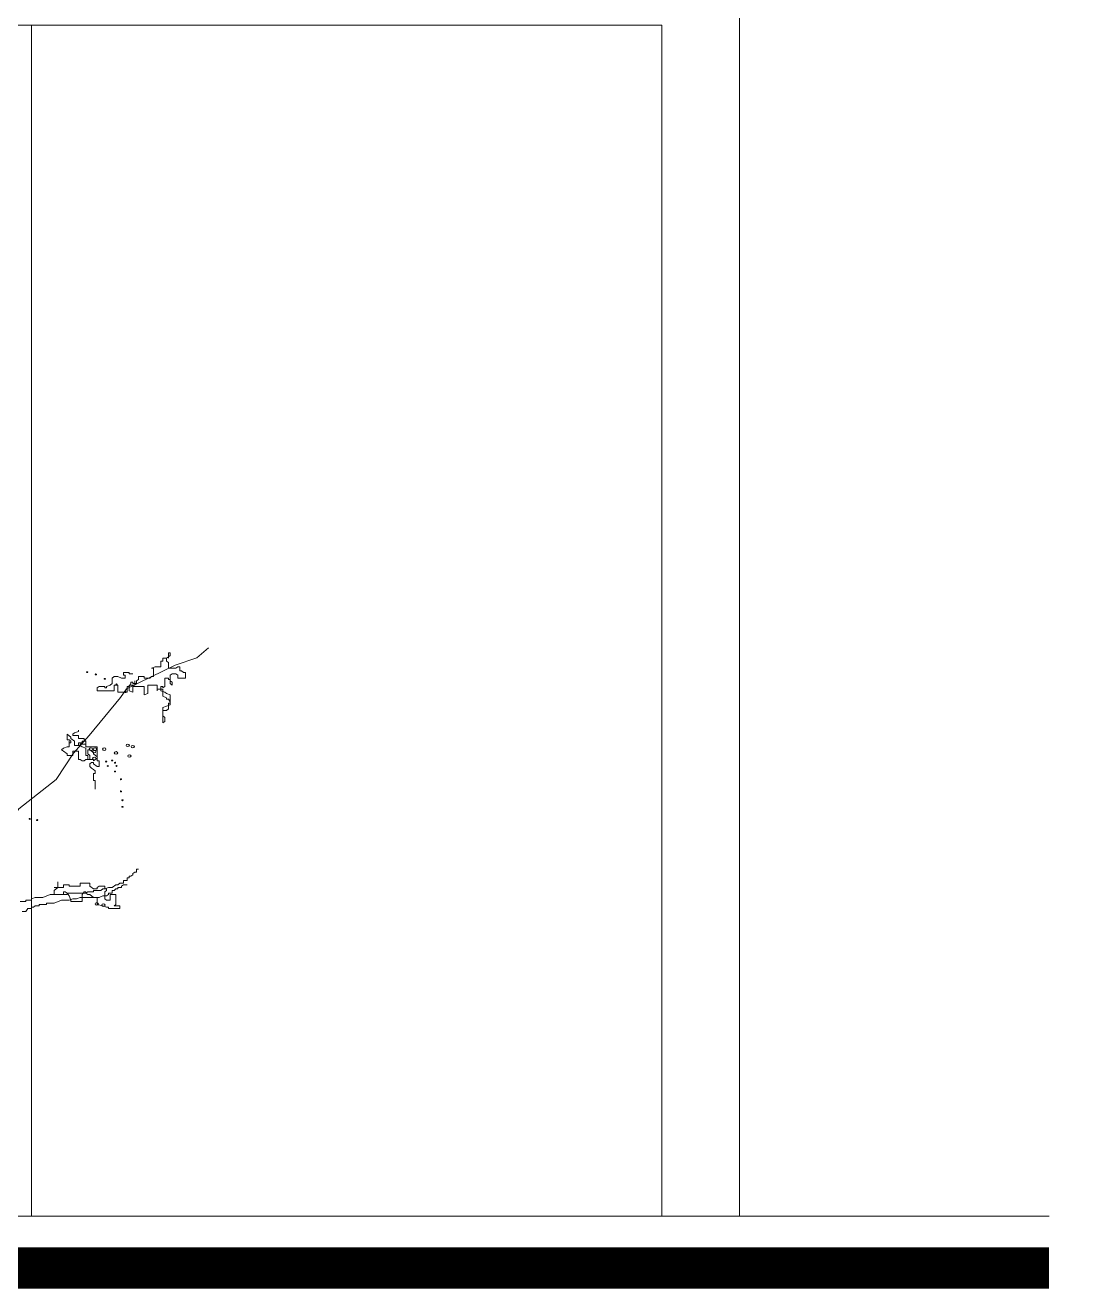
# Model space of a CAD drawing. Header units: millimetres. Extents: x 219.2 to 298.5, y 137.8 to 166.3.
# Drawn here: x 289.584 to 291.601, y 143.821 to 146.261 of the extents above; entities that cross this region are included whole.
import ezdxf

# ---------------------------------------------------------------- set-up
doc = ezdxf.new("R2010")
doc.units = ezdxf.units.MM
doc.layers.add('fach00', color=33, linetype='Continuous', lineweight=0)
doc.layers.add('fach20', color=160, linetype='Continuous', lineweight=20)

# ---------------------------------------------------------------- blocks, each defined once
blk = doc.blocks.new('Arbaplci')
for points in [[(0.2847, 1.0786), (0.2808, 1.1512), (0.2552, 1.2434), (0.2655, 1.3509), (0.3013, 1.4225), (0.3986, 1.5249), (0.4447, 1.617), (0.4857, 1.6785), (0.5677, 1.8116), (0.583, 1.8423), (0.7111, 1.9242), (0.7674, 1.9498), (0.7981, 1.9856)], [(0.6931, 1.9486), (0.6931, 1.9682), (0.698, 1.9682), (0.698, 1.9584), (0.6931, 1.9535), (0.6882, 1.9486), (0.6882, 1.9388), (0.6931, 1.9339), (0.6931, 1.9142), (0.7128, 1.9142), (0.7177, 1.9191), (0.7226, 1.9191), (0.7226, 1.9044), (0.7275, 1.9044), (0.7324, 1.8995), (0.7374, 1.8995), (0.7374, 1.8798), (0.7177, 1.8798), (0.7177, 1.8897), (0.7128, 1.8946), (0.703, 1.8946), (0.698, 1.8897), (0.698, 1.87), (0.703, 1.8651), (0.703, 1.8553), (0.698, 1.8602), (0.698, 1.8749), (0.6931, 1.8749), (0.6931, 1.8798), (0.6833, 1.8798), (0.6833, 1.8504), (0.6784, 1.8455), (0.6784, 1.8504), (0.6735, 1.8504), (0.6735, 1.8356), (0.6833, 1.8307), (0.6882, 1.8258), (0.698, 1.8209), (0.698, 1.7914), (0.6931, 1.7914), (0.6931, 1.7718), (0.6882, 1.7669), (0.6784, 1.7669), (0.6784, 1.7227), (0.6833, 1.7276), (0.6833, 1.7423), (0.6784, 1.7472), (0.6784, 1.7767), (0.6882, 1.7816), (0.698, 1.7865), (0.698, 1.7963), (0.6931, 1.8062), (0.6882, 1.8062), (0.6882, 1.8111), (0.6784, 1.816), (0.6784, 1.8406), (0.6637, 1.8406), (0.6637, 1.8356), (0.6637, 1.8553), (0.6391, 1.8553), (0.6391, 1.8258), (0.6293, 1.8209), (0.6293, 1.8504), (0.5998, 1.8504), (0.5998, 1.8307), (0.5899, 1.8356), (0.5899, 1.8504), (0.5949, 1.8602), (0.5949, 1.8651), (0.5998, 1.8651), (0.5998, 1.8602), (0.6096, 1.8602), (0.6096, 1.87), (0.6145, 1.8749), (0.6145, 1.8848), (0.6293, 1.8848), (0.6293, 1.8798), (0.644, 1.8798), (0.6489, 1.8848), (0.6538, 1.8848), (0.6538, 1.9142), (0.6489, 1.9142), (0.6587, 1.9191), (0.6735, 1.9191), (0.6735, 1.9388), (0.6784, 1.9388), (0.6784, 1.9486), (0.6882, 1.9486)], [(0.5998, 1.8946), (0.5899, 1.8946), (0.5899, 1.8995), (0.5752, 1.8995), (0.5752, 1.8897), (0.5801, 1.8897), (0.5801, 1.8798), (0.5703, 1.8798), (0.5605, 1.8848), (0.5506, 1.8848), (0.5457, 1.8798), (0.5457, 1.8602), (0.5408, 1.8553), (0.531, 1.8504), (0.531, 1.8455), (0.5261, 1.8455), (0.5261, 1.8504), (0.5113, 1.8504), (0.5064, 1.8455), (0.5064, 1.8356), (0.5506, 1.8356), (0.5506, 1.8553), (0.5605, 1.8553), (0.5605, 1.8307), (0.585, 1.8307), (0.585, 1.8504), (0.5899, 1.8504), (0.5899, 1.8553), (0.6047, 1.8553), (0.6047, 1.87)], [(0.4573, 1.6981), (0.4573, 1.6932), (0.4474, 1.6883), (0.4425, 1.6834), (0.4425, 1.6785), (0.4573, 1.6785), (0.4573, 1.6687), (0.472, 1.6687), (0.472, 1.6637), (0.4769, 1.6588), (0.4769, 1.649), (0.4671, 1.649), (0.4671, 1.6539), (0.4573, 1.6539), (0.4573, 1.6441), (0.4622, 1.6441), (0.4671, 1.6392), (0.4769, 1.6343), (0.4769, 1.6097), (0.4818, 1.6097), (0.4818, 1.595), (0.4868, 1.595), (0.4769, 1.595), (0.472, 1.5901), (0.4671, 1.5901), (0.4622, 1.595), (0.4573, 1.595), (0.4573, 1.6245), (0.4425, 1.6245), (0.4425, 1.6097), (0.4278, 1.6097), (0.4278, 1.6146), (0.418, 1.6245), (0.413, 1.6294), (0.418, 1.6343), (0.4278, 1.6392), (0.4327, 1.6392), (0.4327, 1.6588), (0.4327, 1.6539), (0.4376, 1.6539), (0.4376, 1.6588), (0.4327, 1.6637), (0.4278, 1.6637), (0.4278, 1.6834), (0.4376, 1.6736), (0.4376, 1.6687), (0.4474, 1.6588), (0.4474, 1.6441), (0.4622, 1.6441), (0.4622, 1.649), (0.4671, 1.6539), (0.4671, 1.6588), (0.4769, 1.6588), (0.4769, 1.6392), (0.5064, 1.6392), (0.5064, 1.6048), (0.4966, 1.6146), (0.4966, 1.6195), (0.4917, 1.6245), (0.4868, 1.6294), (0.4818, 1.6294), (0.4818, 1.6146), (0.4868, 1.6097), (0.4868, 1.595), (0.4966, 1.595), (0.4966, 1.5901), (0.5064, 1.5999), (0.5064, 1.6097), (0.5064, 1.5901), (0.5113, 1.5901), (0.5113, 1.5704), (0.5064, 1.5704), (0.4966, 1.5803), (0.4966, 1.5852), (0.4917, 1.5852), (0.4868, 1.5803), (0.4868, 1.5704), (0.4917, 1.5655), (0.4966, 1.5606), (0.5015, 1.5557), (0.5015, 1.5459), (0.4966, 1.5459), (0.4966, 1.5213), (0.5015, 1.5213), (0.5015, 1.4918)], [(0.3049, 1.0989), (0.3197, 1.0989), (0.3197, 1.1039), (0.3344, 1.1039), (0.3344, 1.1088), (0.3443, 1.1137), (0.3639, 1.1137), (0.3836, 1.1235), (0.4278, 1.1235), (0.4278, 1.1284), (0.4769, 1.1284), (0.4818, 1.1333), (0.4966, 1.1333), (0.4966, 1.1382), (0.5162, 1.1382), (0.5212, 1.1431), (0.5261, 1.1431), (0.5359, 1.1481), (0.5457, 1.1481), (0.5555, 1.1579), (0.5605, 1.1579), (0.5654, 1.1628), (0.5752, 1.1628), (0.5752, 1.1726), (0.585, 1.1726), (0.585, 1.1824), (0.5899, 1.1824), (0.5899, 1.1873), (0.5949, 1.1873), (0.5998, 1.1923), (0.5998, 1.1972), (0.6047, 1.2021), (0.6096, 1.2021), (0.6096, 1.2119), (0.6145, 1.2119)], [(0.4032, 1.1677), (0.4032, 1.1481), (0.3934, 1.1382), (0.3934, 1.1235), (0.418, 1.1235), (0.418, 1.1333), (0.4229, 1.1333), (0.4278, 1.1284), (0.4327, 1.1186), (0.4376, 1.1039), (0.4376, 1.0989), (0.4671, 1.0989), (0.4671, 1.1235), (0.472, 1.1333), (0.4769, 1.1333), (0.4769, 1.1284), (0.4818, 1.1235), (0.4868, 1.1235), (0.4966, 1.1137), (0.5064, 1.1137), (0.5064, 1.0891), (0.5212, 1.0842), (0.531, 1.0793), (0.5359, 1.0793), (0.5359, 1.0744), (0.5654, 1.0744), (0.5654, 1.0842), (0.5506, 1.0842), (0.5555, 1.0891), (0.5555, 1.1235), (0.5408, 1.1235), (0.5408, 1.1039), (0.531, 1.1039), (0.5261, 1.1088), (0.5261, 1.1333), (0.531, 1.1382), (0.531, 1.1431), (0.5261, 1.1431), (0.5261, 1.153), (0.5113, 1.153), (0.5064, 1.1481), (0.5064, 1.1431), (0.4966, 1.1431), (0.4868, 1.153), (0.4868, 1.1628), (0.4622, 1.1628), (0.4622, 1.153), (0.4327, 1.153), (0.4327, 1.1579), (0.418, 1.1579), (0.418, 1.1481), (0.3934, 1.1481)], [(0.3099, 1.0646), (0.3197, 1.0646), (0.3246, 1.0744), (0.3344, 1.0744), (0.3344, 1.0793), (0.3393, 1.0793), (0.3443, 1.0842), (0.3541, 1.0842), (0.3541, 1.0891), (0.3737, 1.0891), (0.3737, 1.094), (0.3934, 1.094), (0.413, 1.1039), (0.4327, 1.1039), (0.4425, 1.1088), (0.4524, 1.1088), (0.4622, 1.1137), (0.5113, 1.1137), (0.5212, 1.1186), (0.531, 1.1186), (0.5359, 1.1235), (0.5359, 1.1284), (0.5457, 1.1284), (0.5457, 1.1382), (0.5506, 1.1382), (0.5555, 1.1431), (0.5605, 1.1431), (0.5605, 1.1481), (0.5703, 1.1481), (0.5703, 1.153), (0.5752, 1.1579), (0.585, 1.1579)]]:
    blk.add_lwpolyline(points)
for points, const_width in [([(0.4784, 1.9001, 1), (0.4816, 1.9001, 1)], 0.00321), ([(0.5015, 1.8924, 1), (0.5047, 1.8924, 1)], 0.00321), ([(0.5246, 1.8769, 1), (0.5279, 1.8769, 1)], 0.00321), ([(0.5555, 1.8577, 1), (0.5587, 1.8577, 1)], 0.00321), ([(0.5786, 1.8307, 1), (0.5818, 1.8307, 1)], 0.00321), ([(0.4856, 1.6313, 1), (0.4944, 1.6313, 1)], 0.00875), ([(0.4944, 1.6226, 1), (0.5032, 1.6226, 1)], 0.00875), ([(0.4966, 1.6313, 1), (0.5053, 1.6313, 1)], 0.00875), ([(0.5207, 1.6313, 1), (0.5294, 1.6313, 1)], 0.00875), ([(0.5513, 1.6182, 1), (0.5601, 1.6182, 1)], 0.00875), ([(0.582, 1.6444, 1), (0.5907, 1.6444, 1)], 0.00875), ([(0.5951, 1.6401, 1), (0.6039, 1.6401, 1)], 0.00875), ([(0.4944, 1.5985, 1), (0.5032, 1.5985, 1)], 0.00875), ([(0.5285, 1.5879, 1), (0.5317, 1.5879, 1)], 0.00321), ([(0.5439, 1.5918, 1), (0.5471, 1.5918, 1)], 0.00321), ([(0.5864, 1.6073, 1), (0.5951, 1.6073, 1)], 0.00875), ([(0.5324, 1.5725, 1), (0.5356, 1.5725, 1)], 0.00321), ([(0.5516, 1.584, 1), (0.5548, 1.584, 1)], 0.00321), ([(0.5516, 1.5532, 1), (0.5548, 1.5532, 1)], 0.00321), ([(0.5555, 1.5725, 1), (0.5587, 1.5725, 1)], 0.00321), ([(0.5671, 1.5262, 1), (0.5703, 1.5262, 1)], 0.00321), ([(0.5671, 1.4838, 1), (0.5703, 1.4838, 1)], 0.00321), ([(0.5709, 1.453, 1), (0.5741, 1.453, 1)], 0.00321), ([(0.5709, 1.4299, 1), (0.5741, 1.4299, 1)], 0.00321), ([(0.328, 1.3875, 1), (0.3312, 1.3875, 1)], 0.00321), ([(0.3473, 1.3836, 1), (0.3505, 1.3836, 1)], 0.00321), ([(0.501, 1.0909, 1), (0.5097, 1.0909, 1)], 0.00875), ([(0.5185, 1.0865, 1), (0.5272, 1.0865, 1)], 0.00875)]:
    blk.add_lwpolyline(points, format="xyb", close=True, dxfattribs=dict(const_width=const_width))

msp = doc.modelspace()

# ---------------------------------------------------------------- linework, layer by layer
at = {"layer": 'fach00'}
msp.add_line((289.5956, 146.2613), (289.5956, 143.9613), dxfattribs=at)
at = {"layer": 'fach20'}
for p, q in [((290.963, 149.4613), (290.963, 143.9613)), ((289.4831, 146.2613), (290.813, 146.2613)), ((290.813, 146.2613), (290.813, 143.9613)), ((285.912, 143.9613), (291.5609, 143.9613))]:
    msp.add_line(p, q, dxfattribs=at)
at = {"layer": 'fach20', "const_width": 0.08}
msp.add_lwpolyline([(285.912, 143.8613), (291.5609, 143.8613)], dxfattribs=at)

# ---------------------------------------------------------------- block references
at = {"layer": 'fach00', "xscale": 0.73728, "yscale": 0.55296, "zscale": 0.73728}
msp.add_blockref('Arbaplci', (289.3492, 143.9613), dxfattribs=at)

doc.saveas('drawing.dxf')
